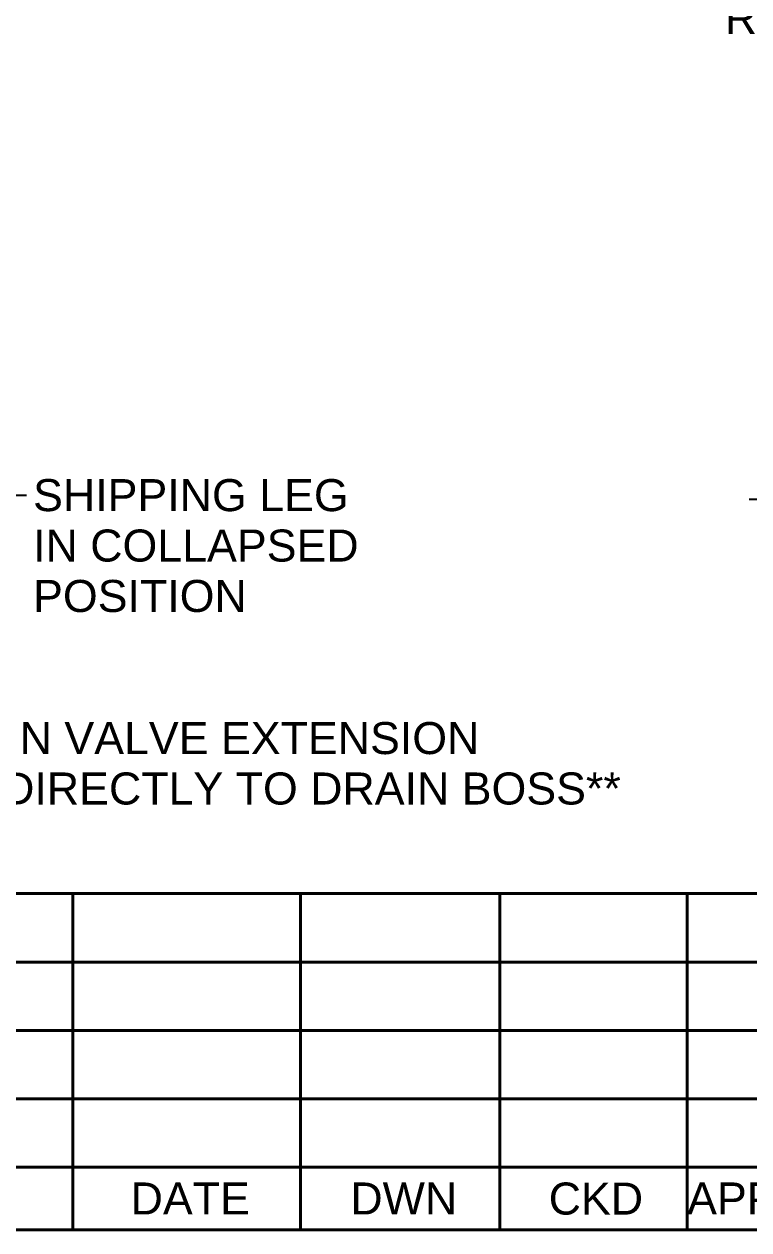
# Model space of a CAD drawing. Header units: inches. Extents: x 20 to 536, y 8 to 344.
# Drawn here: x 297.5 to 351.8, y 8 to 98.3 of the extents above; entities that cross this region are included whole.
import ezdxf

# ---------------------------------------------------------------- set-up
doc = ezdxf.new("R2010")
doc.units = ezdxf.units.IN
doc.header["$LTSCALE"] = 16
doc.header["$MEASUREMENT"] = 0
doc.layers.get('0').update_dxf_attribs({"lineweight": 25})
for name, color, linetype, lineweight in [('Border', 7, 'Continuous', 35), ('Dimension (ANSI)', 7, 'Continuous', 25), ('Symbol', 7, 'Continuous', 25), ('Symbol (ANSI)', 7, 'Continuous', 25)]:
    doc.layers.add(name, color=color, linetype=linetype, lineweight=lineweight)
doc.styles.add('MEMCOR Medium', font='arial.ttf')
doc.styles.add('Standard D-E', font='arial.ttf')
doc.dimstyles.new('in [mm] D-E NeptuneBenson', dxfattribs={"dimscale": 16, "dimtxt": 0.15, "dimasz": 0.098425, "dimexe": 0.125, "dimexo": 0.063, "dimgap": 0.031496, "dimtad": 0, "dimtih": 1, "dimtoh": 1, "dimdec": 4, "dimrnd": 1e-08, "dimzin": 3, "dimdsep": 46, "dimlunit": 5, "dimtxsty": 'Standard D-E', "dimcen": 0.09, "dimdle": 0.393701, "dimclrd": 256, "dimclre": 256, "dimclrt": 256, "dimadec": 1, "dimazin": 1, "dimtfac": 1, "dimtofl": 0, "dimtmove": 0, "dimatfit": 3, "dimfxl": 1, "dimfrac": 1, "dimtolj": 1, "dimtzin": 4, "dimlwd": -1, "dimlwe": -1, "dimarcsym": 0})
doc.dimstyles.new('in [mm] D-E NeptuneBenson$7', dxfattribs={"dimscale": 16, "dimtxt": 0.15, "dimasz": 0.098425, "dimexe": 0.125, "dimexo": 0.063, "dimgap": 0.031496, "dimtad": 0, "dimtih": 1, "dimtoh": 1, "dimdec": 4, "dimrnd": 1e-08, "dimzin": 3, "dimdsep": 46, "dimlunit": 5, "dimtxsty": 'Standard D-E', "dimcen": 0.09, "dimdle": 0.393701, "dimclrd": 256, "dimclre": 256, "dimclrt": 256, "dimadec": 1, "dimazin": 1, "dimtfac": 1, "dimtofl": 0, "dimtmove": 0, "dimatfit": 3, "dimfxl": 1, "dimfrac": 1, "dimtolj": 1, "dimtzin": 4, "dimlwd": -1, "dimlwe": -1, "dimarcsym": 0})

# ---------------------------------------------------------------- blocks, each defined once
blk = doc.blocks.new('Borders 22x34_D')
at = {"layer": 'Border'}
blk.add_line((1.25, 0.5), (33.5, 0.5), dxfattribs=at)
blk = doc.blocks.new('*D27')
at = {"layer": 'Defpoints', "color": 0, "transparency": 16777216}
for p in [(353.817, 160.21), (424.556, 160.21), (399.354, 62.718)]:
    blk.add_point(p, dxfattribs=at)
at = {"layer": 'Dimension (ANSI)', "transparency": 16777216}
for p, q in [((423.548, 160.21), (351.817, 160.21)), ((353.817, 158.636), (353.817, 117.193)), ((353.817, 64.293), (353.817, 99.866)), ((398.346, 62.718), (351.817, 62.718))]:
    blk.add_line(p, q, dxfattribs=at)
for points in [[(353.554, 158.636), (354.079, 158.636), (353.817, 160.21)], [(353.554, 64.293), (354.079, 64.293), (353.817, 62.718)]]:
    blk.add_solid(points, dxfattribs=at)
at = {"layer": 'Dimension (ANSI)', "transparency": 16777216, "char_height": 2.4, "attachment_point": 5, "style": 'Standard D-E'}
for s, insert in [('\\A1; \\fArial|b0|i0;97{\\H1x;\\S1#2;} in', (353.817, 111.464)), ('\\A1;[2461.5 mm]{\\P\\fArial|b0|i0;SHIPPING HEIGHT\\P\\fArial|b0|i0;REF.}', (353.817, 102.8))]:
    blk.add_mtext(s, dxfattribs=dict(at, insert=insert))
blk = doc.blocks.new('REVISION HISTORY')
at = {"layer": 'Symbol', "lineweight": 40}
for p, q in [((12.7552, 2.0747), (22.812, 2.0747)), ((18.8205, 2.0747), (18.8205, 0.7941)), ((19.886, 2.0747), (19.886, 0.7941)), ((20.8213, 2.0747), (20.8213, 0.7941)), ((21.6986, 2.0747), (21.6986, 0.7941)), ((12.7552, 1.7545), (22.812, 1.7545)), ((12.7552, 1.4344), (22.812, 1.4344)), ((12.7552, 1.1143), (22.812, 1.1143)), ((12.7552, 0.7941), (22.812, 0.7941)), ((18.8205, 0.5), (18.8205, 0.7941)), ((19.886, 0.5), (19.886, 0.7941)), ((20.8213, 0.5), (20.8213, 0.7941)), ((21.6986, 0.5), (21.6986, 0.7941)), ((12.7552, 0.5), (22.812, 0.5))]:
    blk.add_line(p, q, dxfattribs=at)
at = {"layer": 'Symbol', "char_height": 0.15, "attachment_point": 7, "style": 'MEMCOR Medium'}
for s, insert in [('DATE', (19.0906, 0.5721)), ('DWN', (20.1203, 0.5721)), ('CKD', (21.0496, 0.5695)), ('APPD', (21.6984, 0.5721))]:
    blk.add_mtext(s, dxfattribs=dict(at, insert=insert))

msp = doc.modelspace()

# ---------------------------------------------------------------- block references
at = {"xscale": 16, "yscale": 16, "zscale": 16}
msp.add_blockref('Borders 22x34_D', (0, 0), dxfattribs=at)
at = {"layer": 'Symbol', "xscale": 16, "yscale": 16, "zscale": 16}
msp.add_blockref('REVISION HISTORY', (0, 0), dxfattribs=at)

# ---------------------------------------------------------------- texts
at = {"layer": 'Symbol (ANSI)', "char_height": 2.40000008, "attachment_point": 1, "line_spacing_factor": 0.944221, "style": 'Standard D-E'}
for s, insert, width in [('\\fArial|b0|i0;SHIPPING LEG\\P\\fArial|b0|i0;IN COLLAPSED\\P\\fArial|b0|i0;POSITION', (298.136877, 64.253542), 24.4134167), ('\\fArial|b0|i0;4 in [DN100] DRAIN VALVE EXTENSION \\P\\fArial|b0|i0;**MUST MOUNT DIRECTLY TO DRAIN BOSS**', (269.554539, 46.05087), 72.66402958)]:
    msp.add_mtext(s, dxfattribs=dict(at, insert=insert, width=width))

# ---------------------------------------------------------------- dimensions: what is measured, and where the dimension line sits
at = {"layer": 'Dimension (ANSI)'}
dim = msp.add_linear_dim(base=(353.816572, 160.210476), p1=(399.354444, 62.718472), p2=(424.556325, 160.210476), angle=90, text=' \\fArial|b0|i0;<> in\\X[2461.5 mm]{\\P\\fArial|b0|i0;SHIPPING HEIGHT\\P\\fArial|b0|i0;REF.}', dimstyle='in [mm] D-E NeptuneBenson', override={"dimgap": 0.031496, "dimdec": 4, "dimpost": '', "dimtol": 0, "dimlim": 0, "dimtp": 0, "dimtm": 0, "dimtdec": 2, "dimatfit": 1}, dxfattribs=at)
dim.commit()
dim.dimension.update_dxf_attribs({"geometry": '*D27', "text_midpoint": (353.816572, 108.529804), "dimtype": 160})

# ---------------------------------------------------------------- leaders
at = {"layer": 'Symbol (ANSI)', "annotation_type": 0, "has_hookline": 1, "hookline_direction": 0}
for points, text_width in [([(291.373341, 68.968472), (296.058137, 63.053542), (297.63294, 63.053542)], 23.918146), ([(260.171894, 63.679102), (267.475798, 44.85087), (269.050602, 44.85087)], 72.428925)]:
    msp.add_leader(points, dimstyle='in [mm] D-E NeptuneBenson$7', override={"dimtad": 0}, dxfattribs=dict(at, text_width=text_width))

doc.saveas('drawing.dxf')
